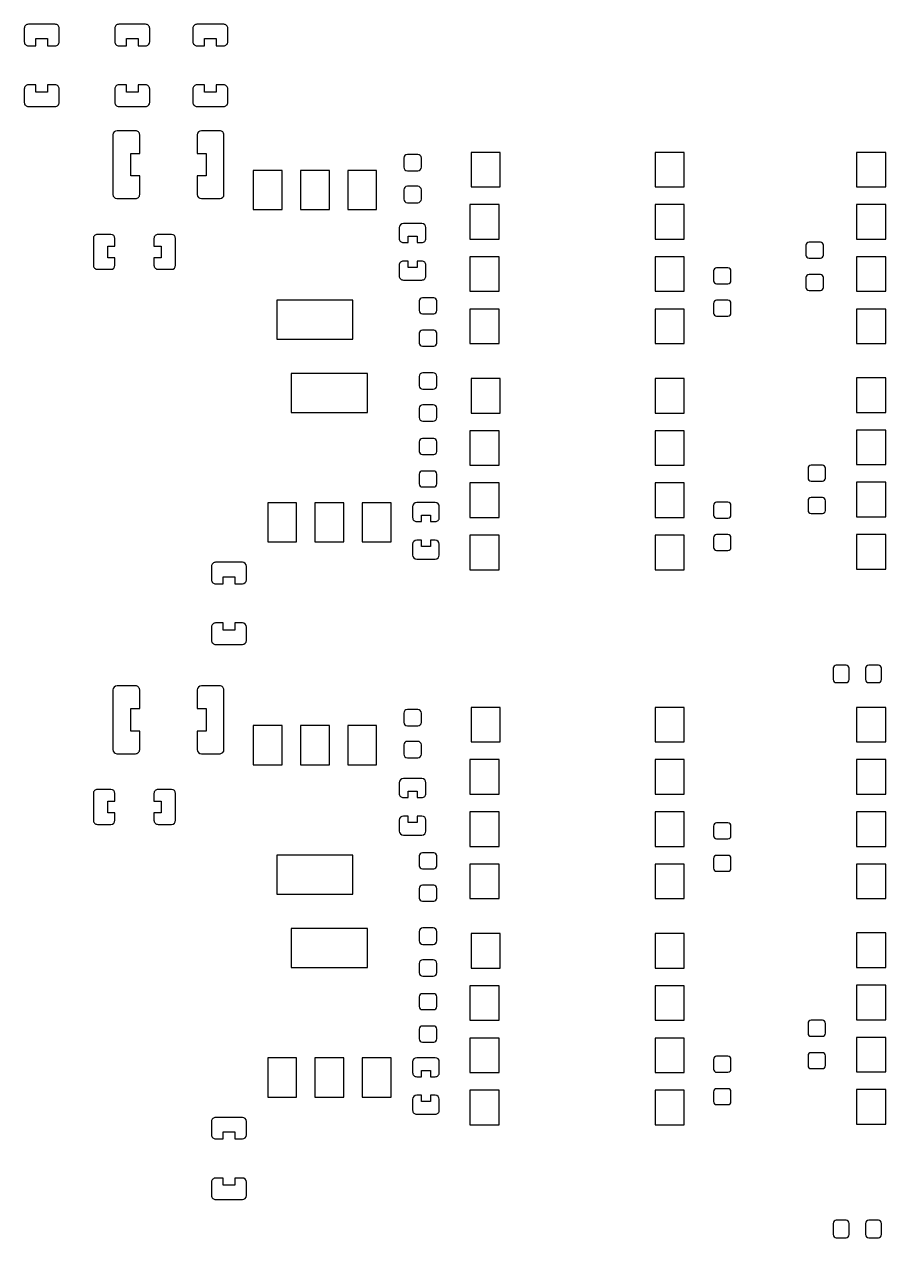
# Model space of a CAD drawing. Extents: x -210 to 210, y -160 to 160.
# Drawn here: x 41.8 to 83.8, y -79 to -20 of the extents above; entities that cross this region are included whole.
import ezdxf

# ---------------------------------------------------------------- set-up
doc = ezdxf.new("R2010")
doc.units = 0
doc.header["$MEASUREMENT"] = 0
doc.layers.get('0').update_dxf_attribs({"linetype": 'CONTINUOUS'})

msp = doc.modelspace()

# ---------------------------------------------------------------- linework, layer by layer
for points in [[(43.55, -20.199999, 0.414344), (43.35, -20), (43.35, -20), (42.05, -20), (42.05, -20, 0.414414), (41.85, -20.199999), (41.85, -20.199999), (41.85, -20.85), (41.85, -20.85, 0.414489), (42.05, -21.05), (42.05, -21.05), (42.417002, -21.05), (42.417002, -21.05), (42.417002, -20.7), (42.417002, -20.7), (42.982998, -20.7), (42.982998, -20.7), (42.982998, -21.05), (42.982998, -21.05), (43.35, -21.05), (43.35, -21.05, 0.414332), (43.55, -20.85), (43.55, -20.85), (43.55, -20.199999)], [(47.95, -20.199999, 0.414299), (47.75, -20), (47.75, -20), (46.45, -20), (46.45, -20, 0.414485), (46.25, -20.199999), (46.25, -20.199999), (46.25, -20.85), (46.25, -20.85, 0.414446), (46.45, -21.05), (46.45, -21.05), (46.817002, -21.05), (46.817002, -21.05), (46.817002, -20.7), (46.817002, -20.7), (47.382998, -20.7), (47.382998, -20.7), (47.382998, -21.05), (47.382998, -21.05), (47.75, -21.05), (47.75, -21.05, 0.414289), (47.95, -20.85), (47.95, -20.85), (47.95, -20.199999)], [(51.75, -20.199999, 0.414328), (51.55, -20), (51.55, -20), (50.25, -20), (50.25, -20, 0.41445), (50.05, -20.199999), (50.05, -20.199999), (50.05, -20.85), (50.05, -20.85, 0.414439), (50.25, -21.05), (50.25, -21.05), (50.616997, -21.05), (50.616997, -21.05), (50.616997, -20.7), (50.616997, -20.7), (51.182998, -20.7), (51.182998, -20.7), (51.182998, -21.05), (51.182998, -21.05), (51.55, -21.05), (51.55, -21.05, 0.414299), (51.75, -20.85), (51.75, -20.85), (51.75, -20.199999)], [(43.55, -23.15, 0.41436), (43.35, -22.95), (43.35, -22.95), (42.982998, -22.95), (42.982998, -22.95), (42.982998, -23.3), (42.982998, -23.3), (42.417002, -23.3), (42.417002, -23.3), (42.417002, -22.95), (42.417002, -22.95), (42.05, -22.95), (42.05, -22.95, 0.414532), (41.85, -23.15), (41.85, -23.15), (41.85, -23.8), (41.85, -23.8, 0.414382), (42.05, -24), (42.05, -24), (43.35, -24), (43.35, -24, 0.414317), (43.55, -23.8), (43.55, -23.8), (43.55, -23.15)], [(47.95, -23.15, 0.414317), (47.75, -22.95), (47.75, -22.95), (47.382998, -22.95), (47.382998, -22.95), (47.382998, -23.3), (47.382998, -23.3), (46.817002, -23.3), (46.817002, -23.3), (46.817002, -22.95), (46.817002, -22.95), (46.45, -22.95), (46.45, -22.95, 0.414489), (46.25, -23.15), (46.25, -23.15), (46.25, -23.8), (46.25, -23.8, 0.414442), (46.45, -24), (46.45, -24), (47.75, -24), (47.75, -24, 0.414267), (47.95, -23.8), (47.95, -23.8), (47.95, -23.15)], [(51.75, -23.15, 0.414328), (51.55, -22.95), (51.55, -22.95), (51.182998, -22.95), (51.182998, -22.95), (51.182998, -23.3), (51.182998, -23.3), (50.616997, -23.3), (50.616997, -23.3), (50.616997, -22.95), (50.616997, -22.95), (50.25, -22.95), (50.25, -22.95, 0.41446), (50.05, -23.15), (50.05, -23.15), (50.05, -23.8), (50.05, -23.8, 0.414417), (50.25, -24), (50.25, -24), (51.55, -24), (51.55, -24, 0.414296), (51.75, -23.8), (51.75, -23.8), (51.75, -23.15)], [(47.463999, -25.38, 0.41474), (47.263999, -25.18), (47.263999, -25.18), (46.363999, -25.18), (46.363999, -25.18, 0.414024), (46.163999, -25.38), (46.163999, -25.38), (46.163999, -28.28), (46.163999, -28.28, 0.396601), (46.351997, -28.48), (46.351997, -28.48), (47.263999, -28.48), (47.263999, -28.48, 0.414707), (47.463999, -28.28), (47.463999, -28.28), (47.463999, -27.38), (47.463999, -27.38), (47.031001, -27.38), (47.031001, -27.38), (47.031001, -26.28), (47.031001, -26.28), (47.463999, -26.28), (47.463999, -26.28), (47.463999, -25.38)], [(51.563999, -25.38, 0.41479), (51.363999, -25.18), (51.363999, -25.18), (50.463999, -25.18), (50.463999, -25.18, 0.414038), (50.263999, -25.38), (50.263999, -25.38), (50.263999, -26.28), (50.263999, -26.28), (50.698003, -26.28), (50.698003, -26.28), (50.698003, -27.38), (50.698003, -27.38), (50.263999, -27.38), (50.263999, -27.38), (50.263999, -28.28), (50.263999, -28.28, 0.414006), (50.463999, -28.48), (50.463999, -28.48), (51.376997, -28.48), (51.376997, -28.48, 0.395864), (51.563999, -28.28), (51.563999, -28.28), (51.563999, -25.38)], [(61.165, -26.505, 0.403954), (60.996001, -26.33), (60.996001, -26.33), (60.483999, -26.33), (60.483999, -26.33, 0.404867), (60.315, -26.505), (60.315, -26.505), (60.315, -26.955), (60.315, -26.955, 0.404804), (60.483999, -27.13), (60.483999, -27.13), (60.996001, -27.13), (60.996001, -27.13, 0.403912), (61.165, -26.955), (61.165, -26.955), (61.165, -26.505)], [(61.165, -28.055, 0.403954), (60.996001, -27.88), (60.996001, -27.88), (60.483999, -27.88), (60.483999, -27.88, 0.404855), (60.315, -28.055), (60.315, -28.055), (60.315, -28.505), (60.315, -28.505, 0.404812), (60.483999, -28.68), (60.483999, -28.68), (60.996001, -28.68), (60.996001, -28.68, 0.403912), (61.165, -28.505), (61.165, -28.505), (61.165, -28.055)], [(61.39, -29.892, 0.413336), (61.19, -29.692), (61.19, -29.692), (60.29, -29.692), (60.29, -29.692, 0.414041), (60.09, -29.892), (60.09, -29.892), (60.09, -30.417), (60.09, -30.417, 0.415457), (60.29, -30.617), (60.29, -30.617), (60.522998, -30.617), (60.522998, -30.617), (60.522998, -30.308999), (60.522998, -30.308999), (60.956001, -30.308999), (60.956001, -30.308999), (60.956001, -30.617), (60.956001, -30.617), (61.19, -30.617), (61.19, -30.617, 0.414739), (61.39, -30.417), (61.39, -30.417), (61.39, -29.892)], [(46.26, -30.42, 0.413963), (46.06, -30.22), (46.06, -30.22), (45.41, -30.22), (45.41, -30.22, 0.414808), (45.21, -30.42), (45.21, -30.42), (45.21, -31.720002), (45.21, -31.720002, 0.414797), (45.41, -31.92), (45.41, -31.92), (46.06, -31.92), (46.06, -31.92, 0.41392), (46.26, -31.720002), (46.26, -31.720002), (46.26, -31.353), (46.26, -31.353), (45.91, -31.353), (45.91, -31.353), (45.91, -30.787), (45.91, -30.787), (46.26, -30.787), (46.26, -30.787), (46.26, -30.42)], [(49.21, -30.42, 0.414024), (49.01, -30.22), (49.01, -30.22), (48.36, -30.22), (48.36, -30.22, 0.414797), (48.16, -30.42), (48.16, -30.42), (48.16, -30.787), (48.16, -30.787), (48.51, -30.787), (48.51, -30.787), (48.51, -31.353), (48.51, -31.353), (48.16, -31.353), (48.16, -31.353), (48.16, -31.720002), (48.16, -31.720002, 0.414765), (48.36, -31.92), (48.36, -31.92), (49.01, -31.92), (49.01, -31.92, 0.413974), (49.21, -31.720002), (49.21, -31.720002), (49.21, -30.42)], [(80.725, -30.75, 0.414175), (80.574995, -30.6), (80.574995, -30.6), (80.025, -30.6), (80.025, -30.6, 0.414233), (79.875, -30.75), (79.875, -30.75), (79.875, -31.225), (79.875, -31.225, 0.414209), (80.025, -31.374998), (80.025, -31.374998), (80.574995, -31.374998), (80.574995, -31.374998, 0.414194), (80.725, -31.225), (80.725, -31.225), (80.725, -30.75)], [(61.39, -31.718, 0.414771), (61.19, -31.517), (61.19, -31.517), (60.956001, -31.517), (60.956001, -31.517), (60.956001, -31.826001), (60.956001, -31.826001), (60.522998, -31.826001), (60.522998, -31.826001), (60.522998, -31.517), (60.522998, -31.517), (60.29, -31.517), (60.29, -31.517, 0.415481), (60.09, -31.718), (60.09, -31.718), (60.09, -32.242), (60.09, -32.242, 0.415493), (60.29, -32.442), (60.29, -32.442), (61.19, -32.442), (61.19, -32.442, 0.414757), (61.39, -32.242), (61.39, -32.242), (61.39, -31.718)], [(76.225, -32.000002, 0.414171), (76.075005, -31.85), (76.075005, -31.85), (75.525, -31.85), (75.525, -31.85, 0.414237), (75.375, -32.000002), (75.375, -32.000002), (75.375, -32.474998), (75.375, -32.474998, 0.414218), (75.525, -32.625), (75.525, -32.625), (76.075005, -32.625), (76.075005, -32.625, 0.41419), (76.225, -32.474998), (76.225, -32.474998), (76.225, -32.000002)], [(80.725, -32.325, 0.41418), (80.574995, -32.175), (80.574995, -32.175), (80.025, -32.175), (80.025, -32.175, 0.414237), (79.875, -32.325), (79.875, -32.325), (79.875, -32.8), (79.875, -32.8, 0.414214), (80.025, -32.95), (80.025, -32.95), (80.574995, -32.95), (80.574995, -32.95, 0.414194), (80.725, -32.8), (80.725, -32.8), (80.725, -32.325)], [(61.915, -33.455, 0.413737), (61.765, -33.305), (61.765, -33.305), (61.215, -33.305), (61.215, -33.305, 0.414724), (61.065, -33.455), (61.065, -33.455), (61.065, -33.93), (61.065, -33.93, 0.4147), (61.215, -34.079998), (61.215, -34.079998), (61.765, -34.079998), (61.765, -34.079998, 0.413699), (61.915, -33.93), (61.915, -33.93), (61.915, -33.455)], [(76.225, -33.574998, 0.414161), (76.075005, -33.425), (76.075005, -33.425), (75.525, -33.425), (75.525, -33.425, 0.414218), (75.375, -33.574998), (75.375, -33.574998), (75.375, -34.05), (75.375, -34.05, 0.414214), (75.525, -34.200002), (75.525, -34.200002), (76.075005, -34.200002), (76.075005, -34.200002, 0.41419), (76.225, -34.05), (76.225, -34.05), (76.225, -33.574998)], [(61.915, -35.03, 0.413718), (61.765, -34.88), (61.765, -34.88), (61.215, -34.88), (61.215, -34.88, 0.41471), (61.065, -35.03), (61.065, -35.03), (61.065, -35.505), (61.065, -35.505, 0.414719), (61.215, -35.655), (61.215, -35.655), (61.765, -35.655), (61.765, -35.655, 0.413718), (61.915, -35.505), (61.915, -35.505), (61.915, -35.03)], [(61.915, -37.129998, 0.403946), (61.746001, -36.955), (61.746001, -36.955), (61.233999, -36.955), (61.233999, -36.955, 0.404847), (61.065, -37.129998), (61.065, -37.129998), (61.065, -37.579998), (61.065, -37.579998, 0.404812), (61.233999, -37.755002), (61.233999, -37.755002), (61.746001, -37.755002), (61.746001, -37.755002, 0.403896), (61.915, -37.579998), (61.915, -37.579998), (61.915, -37.129998)], [(61.915, -38.679998, 0.40395), (61.746001, -38.505), (61.746001, -38.505), (61.233999, -38.505), (61.233999, -38.505, 0.404835), (61.065, -38.679998), (61.065, -38.679998), (61.065, -39.129998), (61.065, -39.129998, 0.404828), (61.233999, -39.305002), (61.233999, -39.305002), (61.746001, -39.305002), (61.746001, -39.305002, 0.403908), (61.915, -39.129998), (61.915, -39.129998), (61.915, -38.679998)], [(61.915, -40.305, 0.413737), (61.765, -40.155), (61.765, -40.155), (61.215, -40.155), (61.215, -40.155, 0.414733), (61.065, -40.305), (61.065, -40.305), (61.065, -40.78), (61.065, -40.78, 0.414705), (61.215, -40.93), (61.215, -40.93), (61.765, -40.93), (61.765, -40.93, 0.413704), (61.915, -40.78), (61.915, -40.78), (61.915, -40.305)], [(61.915, -41.88, 0.413728), (61.765, -41.73), (61.765, -41.73), (61.215, -41.73), (61.215, -41.73, 0.414729), (61.065, -41.88), (61.065, -41.88), (61.065, -42.355), (61.065, -42.355, 0.41471), (61.215, -42.505), (61.215, -42.505), (61.765, -42.505), (61.765, -42.505, 0.413718), (61.915, -42.355), (61.915, -42.355), (61.915, -41.88)], [(80.825, -41.6, 0.414185), (80.675, -41.45), (80.675, -41.45), (80.124995, -41.45), (80.124995, -41.45, 0.414299), (79.975, -41.6), (79.975, -41.6), (79.975, -42.075), (79.975, -42.075, 0.414252), (80.124995, -42.225), (80.124995, -42.225), (80.675, -42.225), (80.675, -42.225, 0.41409), (80.825, -42.075), (80.825, -42.075), (80.825, -41.6)], [(80.825, -43.175, 0.414185), (80.675, -43.025), (80.675, -43.025), (80.124995, -43.025), (80.124995, -43.025, 0.414299), (79.975, -43.175), (79.975, -43.175), (79.975, -43.65), (79.975, -43.65, 0.414242), (80.124995, -43.8), (80.124995, -43.8), (80.675, -43.8), (80.675, -43.8, 0.41409), (80.825, -43.65), (80.825, -43.65), (80.825, -43.175)], [(62.04, -43.467002, 0.413279), (61.84, -43.267002), (61.84, -43.267002), (60.94, -43.267002), (60.94, -43.267002, 0.414098), (60.74, -43.467002), (60.74, -43.467002), (60.74, -43.992002), (60.74, -43.992002, 0.415518), (60.94, -44.192002), (60.94, -44.192002), (61.172998, -44.192002), (61.172998, -44.192002), (61.172998, -43.884004), (61.172998, -43.884004), (61.606001, -43.884004), (61.606001, -43.884004), (61.606001, -44.192002), (61.606001, -44.192002), (61.84, -44.192002), (61.84, -44.192002, 0.414706), (62.04, -43.992002), (62.04, -43.992002), (62.04, -43.467002)], [(76.225, -43.4, 0.414166), (76.075005, -43.25), (76.075005, -43.25), (75.525, -43.25), (75.525, -43.25, 0.414233), (75.375, -43.4), (75.375, -43.4), (75.375, -43.875), (75.375, -43.875, 0.414214), (75.525, -44.025), (75.525, -44.025), (76.075005, -44.025), (76.075005, -44.025, 0.414185), (76.225, -43.875), (76.225, -43.875), (76.225, -43.4)], [(76.225, -44.975, 0.414147), (76.075005, -44.825), (76.075005, -44.825), (75.525, -44.825), (75.525, -44.825, 0.414233), (75.375, -44.975), (75.375, -44.975), (75.375, -45.45), (75.375, -45.45, 0.414214), (75.525, -45.6), (75.525, -45.6), (76.075005, -45.6), (76.075005, -45.6, 0.414204), (76.225, -45.45), (76.225, -45.45), (76.225, -44.975)], [(62.04, -45.292002, 0.413264), (61.84, -45.092998), (61.84, -45.092998), (61.606001, -45.092998), (61.606001, -45.092998), (61.606001, -45.401001), (61.606001, -45.401001), (61.172998, -45.401001), (61.172998, -45.401001), (61.172998, -45.092998), (61.172998, -45.092998), (60.94, -45.092998), (60.94, -45.092998, 0.414078), (60.74, -45.292002), (60.74, -45.292002), (60.74, -45.818003), (60.74, -45.818003, 0.414057), (60.94, -46.016997), (60.94, -46.016997), (61.84, -46.016997), (61.84, -46.016997, 0.413257), (62.04, -45.818003), (62.04, -45.818003), (62.04, -45.292002)], [(52.66, -46.37, 0.41402), (52.46, -46.17), (52.46, -46.17), (51.16, -46.17), (51.16, -46.17, 0.414815), (50.96, -46.37), (50.96, -46.37), (50.96, -47.02), (50.96, -47.02, 0.414786), (51.16, -47.22), (51.16, -47.22), (51.526001, -47.22), (51.526001, -47.22), (51.526001, -46.87), (51.526001, -46.87), (52.092998, -46.87), (52.092998, -46.87), (52.092998, -47.22), (52.092998, -47.22), (52.46, -47.22), (52.46, -47.22, 0.413992), (52.66, -47.02), (52.66, -47.02), (52.66, -46.37)], [(52.66, -49.32, 0.414028), (52.46, -49.12), (52.46, -49.12), (52.092998, -49.12), (52.092998, -49.12), (52.092998, -49.47), (52.092998, -49.47), (51.526001, -49.47), (51.526001, -49.47), (51.526001, -49.12), (51.526001, -49.12), (51.16, -49.12), (51.16, -49.12, 0.414822), (50.96, -49.32), (50.96, -49.32), (50.96, -49.97), (50.96, -49.97, 0.414786), (51.16, -50.17), (51.16, -50.17), (52.46, -50.17), (52.46, -50.17, 0.413992), (52.66, -49.97), (52.66, -49.97), (52.66, -49.32)], [(81.975, -51.325, 0.414223), (81.825005, -51.175), (81.825005, -51.175), (81.35, -51.175), (81.35, -51.175, 0.414309), (81.199995, -51.325), (81.199995, -51.325), (81.199995, -51.875), (81.199995, -51.875, 0.414233), (81.35, -52.025), (81.35, -52.025), (81.825005, -52.025), (81.825005, -52.025, 0.414185), (81.975, -51.875), (81.975, -51.875), (81.975, -51.325)], [(83.55, -51.325, 0.414175), (83.4, -51.175), (83.4, -51.175), (82.925, -51.175), (82.925, -51.175, 0.414242), (82.775, -51.325), (82.775, -51.325), (82.775, -51.875), (82.775, -51.875, 0.414233), (82.925, -52.025), (82.925, -52.025), (83.4, -52.025), (83.4, -52.025, 0.414109), (83.55, -51.875), (83.55, -51.875), (83.55, -51.325)], [(47.463999, -52.38, 0.414743), (47.263999, -52.18), (47.263999, -52.18), (46.363999, -52.18), (46.363999, -52.18, 0.41402), (46.163999, -52.38), (46.163999, -52.38), (46.163999, -55.28), (46.163999, -55.28, 0.396605), (46.351997, -55.48), (46.351997, -55.48), (47.263999, -55.48), (47.263999, -55.48, 0.4147), (47.463999, -55.28), (47.463999, -55.28), (47.463999, -54.38), (47.463999, -54.38), (47.031001, -54.38), (47.031001, -54.38), (47.031001, -53.28), (47.031001, -53.28), (47.463999, -53.28), (47.463999, -53.28), (47.463999, -52.38)], [(51.563999, -52.38, 0.414786), (51.363999, -52.18), (51.363999, -52.18), (50.463999, -52.18), (50.463999, -52.18, 0.414042), (50.263999, -52.38), (50.263999, -52.38), (50.263999, -53.28), (50.263999, -53.28), (50.698003, -53.28), (50.698003, -53.28), (50.698003, -54.38), (50.698003, -54.38), (50.263999, -54.38), (50.263999, -54.38), (50.263999, -55.28), (50.263999, -55.28, 0.413992), (50.463999, -55.48), (50.463999, -55.48), (51.376997, -55.48), (51.376997, -55.48, 0.395861), (51.563999, -55.28), (51.563999, -55.28), (51.563999, -52.38)], [(61.165, -53.505, 0.40397), (60.996001, -53.33), (60.996001, -53.33), (60.483999, -53.33), (60.483999, -53.33, 0.404871), (60.315, -53.505), (60.315, -53.505), (60.315, -53.955), (60.315, -53.955, 0.4048), (60.483999, -54.13), (60.483999, -54.13), (60.996001, -54.13), (60.996001, -54.13, 0.403892), (61.165, -53.955), (61.165, -53.955), (61.165, -53.505)], [(61.165, -55.055, 0.403954), (60.996001, -54.88), (60.996001, -54.88), (60.483999, -54.88), (60.483999, -54.88, 0.404871), (60.315, -55.055), (60.315, -55.055), (60.315, -55.505), (60.315, -55.505, 0.4048), (60.483999, -55.68), (60.483999, -55.68), (60.996001, -55.68), (60.996001, -55.68, 0.403892), (61.165, -55.505), (61.165, -55.505), (61.165, -55.055)], [(46.26, -57.42, 0.413963), (46.06, -57.22), (46.06, -57.22), (45.41, -57.22), (45.41, -57.22, 0.414808), (45.21, -57.42), (45.21, -57.42), (45.21, -58.72), (45.21, -58.72, 0.4148), (45.41, -58.92), (45.41, -58.92), (46.06, -58.92), (46.06, -58.92, 0.413928), (46.26, -58.72), (46.26, -58.72), (46.26, -58.352998), (46.26, -58.352998), (45.91, -58.352998), (45.91, -58.352998), (45.91, -57.787002), (45.91, -57.787002), (46.26, -57.787002), (46.26, -57.787002), (46.26, -57.42)], [(49.21, -57.42, 0.414028), (49.01, -57.22), (49.01, -57.22), (48.36, -57.22), (48.36, -57.22, 0.414801), (48.16, -57.42), (48.16, -57.42), (48.16, -57.787002), (48.16, -57.787002), (48.51, -57.787002), (48.51, -57.787002), (48.51, -58.352998), (48.51, -58.352998), (48.16, -58.352998), (48.16, -58.352998), (48.16, -58.72), (48.16, -58.72, 0.414772), (48.36, -58.92), (48.36, -58.92), (49.01, -58.92), (49.01, -58.92, 0.413978), (49.21, -58.72), (49.21, -58.72), (49.21, -57.42)], [(61.39, -56.892002, 0.413321), (61.19, -56.692002), (61.19, -56.692002), (60.29, -56.692002), (60.29, -56.692002, 0.414048), (60.09, -56.892002), (60.09, -56.892002), (60.09, -57.417002), (60.09, -57.417002, 0.415454), (60.29, -57.617002), (60.29, -57.617002), (60.522998, -57.617002), (60.522998, -57.617002), (60.522998, -57.309004), (60.522998, -57.309004), (60.956001, -57.309004), (60.956001, -57.309004), (60.956001, -57.617002), (60.956001, -57.617002), (61.19, -57.617002), (61.19, -57.617002, 0.414742), (61.39, -57.417002), (61.39, -57.417002), (61.39, -56.892002)], [(61.39, -58.717002, 0.413307), (61.19, -58.517002), (61.19, -58.517002), (60.956001, -58.517002), (60.956001, -58.517002), (60.956001, -58.826001), (60.956001, -58.826001), (60.522998, -58.826001), (60.522998, -58.826001), (60.522998, -58.517002), (60.522998, -58.517002), (60.29, -58.517002), (60.29, -58.517002, 0.414027), (60.09, -58.717002), (60.09, -58.717002), (60.09, -59.243003), (60.09, -59.243003, 0.414007), (60.29, -59.441997), (60.29, -59.441997), (61.19, -59.441997), (61.19, -59.441997, 0.413299), (61.39, -59.243003), (61.39, -59.243003), (61.39, -58.717002)], [(76.225, -59, 0.414175), (76.075005, -58.85), (76.075005, -58.85), (75.525, -58.85), (75.525, -58.85, 0.414252), (75.375, -59), (75.375, -59), (75.375, -59.475), (75.375, -59.475, 0.414214), (75.525, -59.625), (75.525, -59.625), (76.075005, -59.625), (76.075005, -59.625, 0.414185), (76.225, -59.475), (76.225, -59.475), (76.225, -59)], [(61.915, -60.455, 0.413747), (61.765, -60.305), (61.765, -60.305), (61.215, -60.305), (61.215, -60.305, 0.41471), (61.065, -60.455), (61.065, -60.455), (61.065, -60.93), (61.065, -60.93, 0.414719), (61.215, -61.08), (61.215, -61.08), (61.765, -61.08), (61.765, -61.08, 0.413699), (61.915, -60.93), (61.915, -60.93), (61.915, -60.455)], [(76.225, -60.575, 0.414175), (76.075005, -60.425), (76.075005, -60.425), (75.525, -60.425), (75.525, -60.425, 0.414252), (75.375, -60.575), (75.375, -60.575), (75.375, -61.05), (75.375, -61.05, 0.414214), (75.525, -61.2), (75.525, -61.2), (76.075005, -61.2), (76.075005, -61.2, 0.414185), (76.225, -61.05), (76.225, -61.05), (76.225, -60.575)], [(61.915, -62.03, 0.413747), (61.765, -61.88), (61.765, -61.88), (61.215, -61.88), (61.215, -61.88, 0.41471), (61.065, -62.03), (61.065, -62.03), (61.065, -62.505), (61.065, -62.505, 0.414719), (61.215, -62.655), (61.215, -62.655), (61.765, -62.655), (61.765, -62.655, 0.41369), (61.915, -62.505), (61.915, -62.505), (61.915, -62.03)], [(61.915, -64.13, 0.40397), (61.746001, -63.955), (61.746001, -63.955), (61.233999, -63.955), (61.233999, -63.955, 0.404871), (61.065, -64.13), (61.065, -64.13), (61.065, -64.58), (61.065, -64.58, 0.404808), (61.233999, -64.755), (61.233999, -64.755), (61.746001, -64.755), (61.746001, -64.755, 0.403892), (61.915, -64.58), (61.915, -64.58), (61.915, -64.13)], [(61.915, -65.679995, 0.403954), (61.746001, -65.505), (61.746001, -65.505), (61.233999, -65.505), (61.233999, -65.505, 0.404855), (61.065, -65.679995), (61.065, -65.679995), (61.065, -66.129995), (61.065, -66.129995, 0.404832), (61.233999, -66.304995), (61.233999, -66.304995), (61.746001, -66.304995), (61.746001, -66.304995, 0.403892), (61.915, -66.129995), (61.915, -66.129995), (61.915, -65.679995)], [(61.915, -67.305, 0.413747), (61.765, -67.155005), (61.765, -67.155005), (61.215, -67.155005), (61.215, -67.155005, 0.41471), (61.065, -67.305), (61.065, -67.305), (61.065, -67.780005), (61.065, -67.780005, 0.4147), (61.215, -67.93), (61.215, -67.93), (61.765, -67.93), (61.765, -67.93, 0.41369), (61.915, -67.780005), (61.915, -67.780005), (61.915, -67.305)], [(80.825, -68.6, 0.414175), (80.675, -68.449995), (80.675, -68.449995), (80.124995, -68.449995), (80.124995, -68.449995, 0.41429), (79.975, -68.6), (79.975, -68.6), (79.975, -69.075005), (79.975, -69.075005, 0.41428), (80.124995, -69.225), (80.124995, -69.225), (80.675, -69.225), (80.675, -69.225, 0.414099), (80.825, -69.075005), (80.825, -69.075005), (80.825, -68.6)], [(61.915, -68.88, 0.413737), (61.765, -68.729995), (61.765, -68.729995), (61.215, -68.729995), (61.215, -68.729995, 0.414729), (61.065, -68.88), (61.065, -68.88), (61.065, -69.355005), (61.065, -69.355005, 0.41469), (61.215, -69.505), (61.215, -69.505), (61.765, -69.505), (61.765, -69.505, 0.413709), (61.915, -69.355005), (61.915, -69.355005), (61.915, -68.88)], [(76.225, -70.35, 0.414166), (76.075005, -70.199995), (76.075005, -70.199995), (75.525, -70.199995), (75.525, -70.199995, 0.414223), (75.375, -70.35), (75.375, -70.35), (75.375, -70.825005), (75.375, -70.825005, 0.414233), (75.525, -70.975), (75.525, -70.975), (76.075005, -70.975), (76.075005, -70.975, 0.414175), (76.225, -70.825005), (76.225, -70.825005), (76.225, -70.35)], [(80.825, -70.175, 0.414185), (80.675, -70.024995), (80.675, -70.024995), (80.124995, -70.024995), (80.124995, -70.024995, 0.414299), (79.975, -70.175), (79.975, -70.175), (79.975, -70.649995), (79.975, -70.649995, 0.414271), (80.124995, -70.8), (80.124995, -70.8), (80.675, -70.8), (80.675, -70.8, 0.414099), (80.825, -70.649995), (80.825, -70.649995), (80.825, -70.175)], [(62.04, -70.467002, 0.4133), (61.84, -70.266997), (61.84, -70.266997), (60.94, -70.266997), (60.94, -70.266997, 0.414084), (60.74, -70.467002), (60.74, -70.467002), (60.74, -70.992002), (60.74, -70.992002, 0.415518), (60.94, -71.191997), (60.94, -71.191997), (61.172998, -71.191997), (61.172998, -71.191997), (61.172998, -70.883999), (61.172998, -70.883999), (61.606001, -70.883999), (61.606001, -70.883999), (61.606001, -71.191997), (61.606001, -71.191997), (61.84, -71.191997), (61.84, -71.191997, 0.414706), (62.04, -70.992002), (62.04, -70.992002), (62.04, -70.467002)], [(76.225, -71.925, 0.414175), (76.075005, -71.774995), (76.075005, -71.774995), (75.525, -71.774995), (75.525, -71.774995, 0.414252), (75.375, -71.925), (75.375, -71.925), (75.375, -72.399995), (75.375, -72.399995, 0.414223), (75.525, -72.55), (75.525, -72.55), (76.075005, -72.55), (76.075005, -72.55, 0.414175), (76.225, -72.399995), (76.225, -72.399995), (76.225, -71.925)], [(62.04, -72.292002, 0.413264), (61.84, -72.093003), (61.84, -72.093003), (61.606001, -72.093003), (61.606001, -72.093003), (61.606001, -72.401001), (61.606001, -72.401001), (61.172998, -72.401001), (61.172998, -72.401001), (61.172998, -72.093003), (61.172998, -72.093003), (60.94, -72.093003), (60.94, -72.093003, 0.414078), (60.74, -72.292002), (60.74, -72.292002), (60.74, -72.816997), (60.74, -72.816997, 0.415546), (60.94, -73.017998), (60.94, -73.017998), (61.84, -73.017998), (61.84, -73.017998, 0.414743), (62.04, -72.816997), (62.04, -72.816997), (62.04, -72.292002)], [(52.66, -73.37, 0.41402), (52.46, -73.17), (52.46, -73.17), (51.16, -73.17), (51.16, -73.17, 0.414815), (50.96, -73.37), (50.96, -73.37), (50.96, -74.02), (50.96, -74.02, 0.414786), (51.16, -74.22), (51.16, -74.22), (51.526001, -74.22), (51.526001, -74.22), (51.526001, -73.870005), (51.526001, -73.870005), (52.092998, -73.870005), (52.092998, -73.870005), (52.092998, -74.22), (52.092998, -74.22), (52.46, -74.22), (52.46, -74.22, 0.413992), (52.66, -74.02), (52.66, -74.02), (52.66, -73.37)], [(52.66, -76.32, 0.414028), (52.46, -76.119995), (52.46, -76.119995), (52.092998, -76.119995), (52.092998, -76.119995), (52.092998, -76.470005), (52.092998, -76.470005), (51.526001, -76.470005), (51.526001, -76.470005), (51.526001, -76.119995), (51.526001, -76.119995), (51.16, -76.119995), (51.16, -76.119995, 0.414822), (50.96, -76.32), (50.96, -76.32), (50.96, -76.969995), (50.96, -76.969995, 0.4148), (51.16, -77.17), (51.16, -77.17), (52.46, -77.17), (52.46, -77.17, 0.414006), (52.66, -76.969995), (52.66, -76.969995), (52.66, -76.32)], [(81.975, -78.325005, 0.414223), (81.825005, -78.175), (81.825005, -78.175), (81.35, -78.175), (81.35, -78.175, 0.414309), (81.199995, -78.325005), (81.199995, -78.325005), (81.199995, -78.875), (81.199995, -78.875, 0.414214), (81.35, -79.025), (81.35, -79.025), (81.825005, -79.025), (81.825005, -79.025, 0.414175), (81.975, -78.875), (81.975, -78.875), (81.975, -78.325005)], [(83.55, -78.325005, 0.414175), (83.4, -78.175), (83.4, -78.175), (82.925, -78.175), (82.925, -78.175, 0.414242), (82.775, -78.325005), (82.775, -78.325005), (82.775, -78.875), (82.775, -78.875, 0.414233), (82.925, -79.025), (82.925, -79.025), (83.4, -79.025), (83.4, -79.025, 0.41409), (83.55, -78.875), (83.55, -78.875), (83.55, -78.325005)]]:
    msp.add_lwpolyline(points, format="xyb")
for points in [[(65.004995, -26.23), (63.585, -26.23), (63.585, -26.23), (63.585, -27.91), (63.585, -27.91), (65.004995, -27.91), (65.004995, -27.91), (65.004995, -26.23)], [(73.955, -26.23), (72.535, -26.23), (72.535, -26.23), (72.535, -27.91), (72.535, -27.91), (73.955, -27.91), (73.955, -27.91), (73.955, -26.23)], [(83.755, -26.23), (82.335, -26.23), (82.335, -26.23), (82.335, -27.91), (82.335, -27.91), (83.755, -27.91), (83.755, -27.91), (83.755, -26.23)], [(54.39, -27.117), (52.99, -27.117), (52.99, -27.117), (52.99, -29.017), (52.99, -29.017), (54.39, -29.017), (54.39, -29.017), (54.39, -27.117)], [(56.69, -27.117), (55.29, -27.117), (55.29, -27.117), (55.29, -29.017), (55.29, -29.017), (56.69, -29.017), (56.69, -29.017), (56.69, -27.117)], [(58.99, -27.117), (57.59, -27.117), (57.59, -27.117), (57.59, -29.017), (57.59, -29.017), (58.99, -29.017), (58.99, -29.017), (58.99, -27.117)], [(64.944995, -28.77), (63.525, -28.77), (63.525, -28.77), (63.525, -30.45), (63.525, -30.45), (64.944995, -30.45), (64.944995, -30.45), (64.944995, -28.77)], [(73.955, -28.77), (72.535, -28.77), (72.535, -28.77), (72.535, -30.45), (72.535, -30.45), (73.955, -30.45), (73.955, -30.45), (73.955, -28.77)], [(83.755, -28.77), (82.335, -28.77), (82.335, -28.77), (82.335, -30.45), (82.335, -30.45), (83.755, -30.45), (83.755, -30.45), (83.755, -28.77)], [(64.944995, -31.31), (63.525, -31.31), (63.525, -31.31), (63.525, -32.99), (63.525, -32.99), (64.944995, -32.99), (64.944995, -32.99), (64.944995, -31.31)], [(73.955, -31.31), (72.535, -31.31), (72.535, -31.31), (72.535, -32.99), (72.535, -32.99), (73.955, -32.99), (73.955, -32.99), (73.955, -31.31)], [(83.755, -31.31), (82.335, -31.31), (82.335, -31.31), (82.335, -32.99), (82.335, -32.99), (83.755, -32.99), (83.755, -32.99), (83.755, -31.31)], [(57.84, -33.417002), (54.14, -33.417002), (54.14, -33.417002), (54.14, -35.317), (54.14, -35.317), (57.84, -35.317), (57.84, -35.317), (57.84, -33.417002)], [(64.944995, -33.85), (63.525, -33.85), (63.525, -33.85), (63.525, -35.53), (63.525, -35.53), (64.944995, -35.53), (64.944995, -35.53), (64.944995, -33.85)], [(73.955, -33.85), (72.535, -33.85), (72.535, -33.85), (72.535, -35.53), (72.535, -35.53), (73.955, -35.53), (73.955, -35.53), (73.955, -33.85)], [(83.755, -33.85), (82.335, -33.85), (82.335, -33.85), (82.335, -35.53), (82.335, -35.53), (83.755, -35.53), (83.755, -35.53), (83.755, -33.85)], [(58.54, -36.98), (54.84, -36.98), (54.84, -36.98), (54.84, -38.880002), (54.84, -38.880002), (58.54, -38.880002), (58.54, -38.880002), (58.54, -36.98)], [(65.004995, -37.23), (63.585, -37.23), (63.585, -37.23), (63.585, -38.910002), (63.585, -38.910002), (65.004995, -38.910002), (65.004995, -38.910002), (65.004995, -37.23)], [(73.955, -37.23), (72.535, -37.23), (72.535, -37.23), (72.535, -38.910002), (72.535, -38.910002), (73.955, -38.910002), (73.955, -38.910002), (73.955, -37.23)], [(83.755, -37.2), (82.335, -37.2), (82.335, -37.2), (82.335, -38.880002), (82.335, -38.880002), (83.755, -38.880002), (83.755, -38.880002), (83.755, -37.2)], [(64.944995, -39.77), (63.525, -39.77), (63.525, -39.77), (63.525, -41.45), (63.525, -41.45), (64.944995, -41.45), (64.944995, -41.45), (64.944995, -39.77)], [(73.955, -39.77), (72.535, -39.77), (72.535, -39.77), (72.535, -41.45), (72.535, -41.45), (73.955, -41.45), (73.955, -41.45), (73.955, -39.77)], [(83.755, -39.74), (82.335, -39.74), (82.335, -39.74), (82.335, -41.42), (82.335, -41.42), (83.755, -41.42), (83.755, -41.42), (83.755, -39.74)], [(64.944995, -42.31), (63.525, -42.31), (63.525, -42.31), (63.525, -43.99), (63.525, -43.99), (64.944995, -43.99), (64.944995, -43.99), (64.944995, -42.31)], [(73.955, -42.31), (72.535, -42.31), (72.535, -42.31), (72.535, -43.99), (72.535, -43.99), (73.955, -43.99), (73.955, -43.99), (73.955, -42.31)], [(83.755, -42.28), (82.335, -42.28), (82.335, -42.28), (82.335, -43.96), (82.335, -43.96), (83.755, -43.96), (83.755, -43.96), (83.755, -42.28)], [(55.09, -43.28), (53.69, -43.28), (53.69, -43.28), (53.69, -45.18), (53.69, -45.18), (55.09, -45.18), (55.09, -45.18), (55.09, -43.28)], [(57.39, -43.28), (55.99, -43.28), (55.99, -43.28), (55.99, -45.18), (55.99, -45.18), (57.39, -45.18), (57.39, -45.18), (57.39, -43.28)], [(59.69, -43.28), (58.29, -43.28), (58.29, -43.28), (58.29, -45.18), (58.29, -45.18), (59.69, -45.18), (59.69, -45.18), (59.69, -43.28)], [(64.944995, -44.85), (63.525, -44.85), (63.525, -44.85), (63.525, -46.53), (63.525, -46.53), (64.944995, -46.53), (64.944995, -46.53), (64.944995, -44.85)], [(73.955, -44.85), (72.535, -44.85), (72.535, -44.85), (72.535, -46.53), (72.535, -46.53), (73.955, -46.53), (73.955, -46.53), (73.955, -44.85)], [(83.755, -44.82), (82.335, -44.82), (82.335, -44.82), (82.335, -46.5), (82.335, -46.5), (83.755, -46.5), (83.755, -46.5), (83.755, -44.82)], [(65.004995, -53.23), (63.585, -53.23), (63.585, -53.23), (63.585, -54.91), (63.585, -54.91), (65.004995, -54.91), (65.004995, -54.91), (65.004995, -53.23)], [(73.955, -53.23), (72.535, -53.23), (72.535, -53.23), (72.535, -54.91), (72.535, -54.91), (73.955, -54.91), (73.955, -54.91), (73.955, -53.23)], [(83.755, -53.23), (82.335, -53.23), (82.335, -53.23), (82.335, -54.91), (82.335, -54.91), (83.755, -54.91), (83.755, -54.91), (83.755, -53.23)], [(54.39, -54.117002), (52.99, -54.117002), (52.99, -54.117002), (52.99, -56.017002), (52.99, -56.017002), (54.39, -56.017002), (54.39, -56.017002), (54.39, -54.117002)], [(56.69, -54.117002), (55.29, -54.117002), (55.29, -54.117002), (55.29, -56.017002), (55.29, -56.017002), (56.69, -56.017002), (56.69, -56.017002), (56.69, -54.117002)], [(58.99, -54.117002), (57.59, -54.117002), (57.59, -54.117002), (57.59, -56.017002), (57.59, -56.017002), (58.99, -56.017002), (58.99, -56.017002), (58.99, -54.117002)], [(64.944995, -55.77), (63.525, -55.77), (63.525, -55.77), (63.525, -57.45), (63.525, -57.45), (64.944995, -57.45), (64.944995, -57.45), (64.944995, -55.77)], [(73.955, -55.77), (72.535, -55.77), (72.535, -55.77), (72.535, -57.45), (72.535, -57.45), (73.955, -57.45), (73.955, -57.45), (73.955, -55.77)], [(83.755, -55.77), (82.335, -55.77), (82.335, -55.77), (82.335, -57.45), (82.335, -57.45), (83.755, -57.45), (83.755, -57.45), (83.755, -55.77)], [(64.944995, -58.31), (63.525, -58.31), (63.525, -58.31), (63.525, -59.99), (63.525, -59.99), (64.944995, -59.99), (64.944995, -59.99), (64.944995, -58.31)], [(73.955, -58.31), (72.535, -58.31), (72.535, -58.31), (72.535, -59.99), (72.535, -59.99), (73.955, -59.99), (73.955, -59.99), (73.955, -58.31)], [(83.755, -58.31), (82.335, -58.31), (82.335, -58.31), (82.335, -59.99), (82.335, -59.99), (83.755, -59.99), (83.755, -59.99), (83.755, -58.31)], [(57.84, -60.417002), (54.14, -60.417002), (54.14, -60.417002), (54.14, -62.318003), (54.14, -62.318003), (57.84, -62.318003), (57.84, -62.318003), (57.84, -60.417002)], [(64.944995, -60.85), (63.525, -60.85), (63.525, -60.85), (63.525, -62.530005), (63.525, -62.530005), (64.944995, -62.530005), (64.944995, -62.530005), (64.944995, -60.85)], [(73.955, -60.85), (72.535, -60.85), (72.535, -60.85), (72.535, -62.530005), (72.535, -62.530005), (73.955, -62.530005), (73.955, -62.530005), (73.955, -60.85)], [(83.755, -60.85), (82.335, -60.85), (82.335, -60.85), (82.335, -62.530005), (82.335, -62.530005), (83.755, -62.530005), (83.755, -62.530005), (83.755, -60.85)], [(58.54, -63.98), (54.84, -63.98), (54.84, -63.98), (54.84, -65.88), (54.84, -65.88), (58.54, -65.88), (58.54, -65.88), (58.54, -63.98)], [(65.004995, -64.230005), (63.585, -64.230005), (63.585, -64.230005), (63.585, -65.909995), (63.585, -65.909995), (65.004995, -65.909995), (65.004995, -65.909995), (65.004995, -64.230005)], [(73.955, -64.230005), (72.535, -64.230005), (72.535, -64.230005), (72.535, -65.909995), (72.535, -65.909995), (73.955, -65.909995), (73.955, -65.909995), (73.955, -64.230005)], [(83.755, -64.2), (82.335, -64.2), (82.335, -64.2), (82.335, -65.88), (82.335, -65.88), (83.755, -65.88), (83.755, -65.88), (83.755, -64.2)], [(64.944995, -66.77), (63.525, -66.77), (63.525, -66.77), (63.525, -68.449995), (63.525, -68.449995), (64.944995, -68.449995), (64.944995, -68.449995), (64.944995, -66.77)], [(73.955, -66.77), (72.535, -66.77), (72.535, -66.77), (72.535, -68.449995), (72.535, -68.449995), (73.955, -68.449995), (73.955, -68.449995), (73.955, -66.77)], [(83.755, -66.74), (82.335, -66.74), (82.335, -66.74), (82.335, -68.42), (82.335, -68.42), (83.755, -68.42), (83.755, -68.42), (83.755, -66.74)], [(64.944995, -69.31), (63.525, -69.31), (63.525, -69.31), (63.525, -70.989995), (63.525, -70.989995), (64.944995, -70.989995), (64.944995, -70.989995), (64.944995, -69.31)], [(73.955, -69.31), (72.535, -69.31), (72.535, -69.31), (72.535, -70.989995), (72.535, -70.989995), (73.955, -70.989995), (73.955, -70.989995), (73.955, -69.31)], [(83.755, -69.28), (82.335, -69.28), (82.335, -69.28), (82.335, -70.96), (82.335, -70.96), (83.755, -70.96), (83.755, -70.96), (83.755, -69.28)], [(55.09, -70.28), (53.69, -70.28), (53.69, -70.28), (53.69, -72.180005), (53.69, -72.180005), (55.09, -72.180005), (55.09, -72.180005), (55.09, -70.28)], [(57.39, -70.28), (55.99, -70.28), (55.99, -70.28), (55.99, -72.180005), (55.99, -72.180005), (57.39, -72.180005), (57.39, -72.180005), (57.39, -70.28)], [(59.69, -70.28), (58.29, -70.28), (58.29, -70.28), (58.29, -72.180005), (58.29, -72.180005), (59.69, -72.180005), (59.69, -72.180005), (59.69, -70.28)], [(64.944995, -71.85), (63.525, -71.85), (63.525, -71.85), (63.525, -73.530005), (63.525, -73.530005), (64.944995, -73.530005), (64.944995, -73.530005), (64.944995, -71.85)], [(73.955, -71.85), (72.535, -71.85), (72.535, -71.85), (72.535, -73.530005), (72.535, -73.530005), (73.955, -73.530005), (73.955, -73.530005), (73.955, -71.85)], [(83.755, -71.82), (82.335, -71.82), (82.335, -71.82), (82.335, -73.5), (82.335, -73.5), (83.755, -73.5), (83.755, -73.5), (83.755, -71.82)]]:
    msp.add_lwpolyline(points)

doc.saveas('drawing.dxf')
